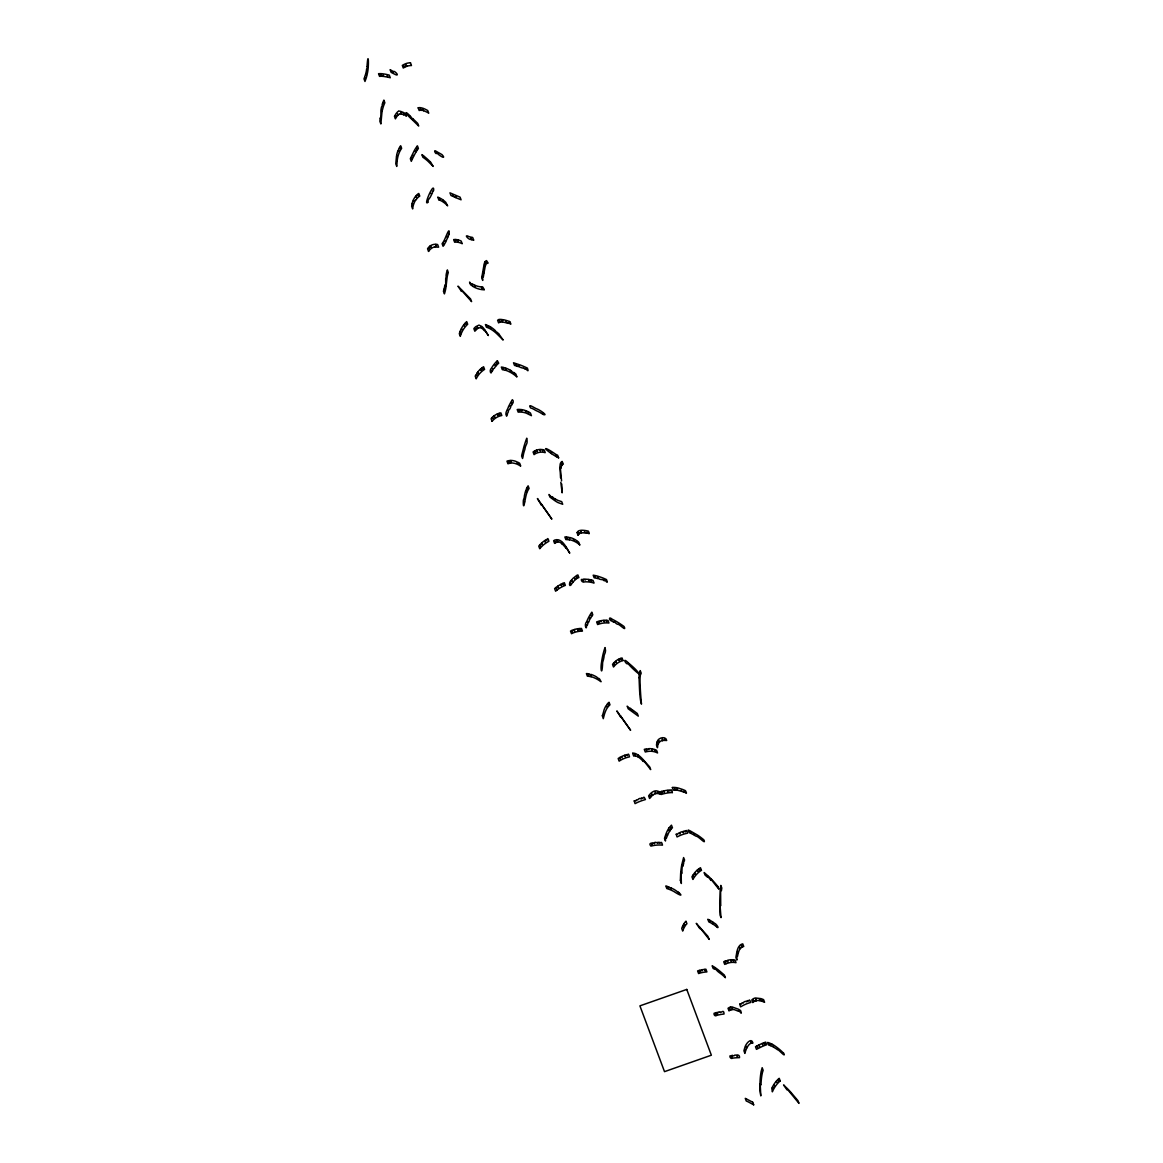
<?xml version="1.0" encoding="UTF-8"?>
<svg xmlns="http://www.w3.org/2000/svg" width="1163" height="1163" viewBox="0 0 1163 1163"><rect width="100%" height="100%" fill="white"/><g stroke="black" fill="none" stroke-linecap="round" stroke-linejoin="round"><path stroke-width="1.5" d="M367.014 66.509C368.235 48.715 369.223 65.782 367.392 73.342A46.782 43.874 -10.6 0 1 366.156 78.226L364.978 81.468L364.004 78.837L364.528 77.456L365.327 78.677L364.702 76.976L365.604 74.127L366.389 75.319L365.749 73.589A47.174 44.252 -10.6 0 0 366.403 70.71C366.447 67.091 368.031 68.879 366.999 66.727M397.194 160.552L396.757 166.44L395.769 163.809L396.496 156.031L397.266 157.179L396.612 155.42M484.099 272.491L485.029 267.272A22.998 21.574 -10.6 0 1 485.204 266.531L484.564 264.786L485.364 265.978A8.315 7.792 -10.6 0 1 485.843 264.728L485.93 262.257L486.788 263.608A3.038 2.849 -10.6 0 1 488.155 263.071L486.527 260.599A2.748 2.573 -10.6 0 0 485.32 261.428L484.971 261.922M382.22 110.979L382.147 111.415A54.937 51.521 -10.6 0 0 381.9 112.942L380.868 123.947L379.879 121.33L380.156 117.856L380.897 118.931L380.912 110.311A54.937 51.521 -10.6 0 1 381.159 108.784C381.609 104.597 382.54 108.115 382.205 104.408A34.89 32.724 -10.6 0 1 382.496 103.507C382.874 101.036 384.255 106.095 383.034 102.039A29.86 27.999 -10.6 0 1 383.877 100.12L384.866 102.751A35.094 32.913 -10.6 0 0 382.482 109.874L381.842 110.848M523.801 499.072C524.935 495.554 523.757 497.822 524.964 493.345A37.26 34.948 -10.6 0 1 525.705 490.699L526.519 491.92L526.141 489.55A20.629 19.349 -10.6 0 1 526.926 487.762L527.755 489.027L527.144 487.384A15.991 15.003 -10.6 0 1 528.118 485.829L529.107 488.46A16.98 15.919 -10.6 0 0 527.566 491.135L526.795 493.039A38.234 35.849 -10.6 0 0 525.894 496.238L524.775 501.776M524.717 502.038C522.987 512.36 523.074 497.924 523.67 499.727M521.736 455.184L523.946 446.621A106.516 99.902 -10.6 0 1 526.752 438.204C528.046 445.182 525.661 443.074 524.847 449.558C523.815 452.305 523.35 454.675 523.117 456.172L522.71 457.815M521.562 455.881L522.55 458.513M657.051 742.139L656.862 742.852A23.027 21.603 -10.6 0 0 656.484 745.076L657.458 747.707A23.449 21.995 -10.6 0 1 657.807 745.614L657.342 743.215L658.185 744.291A7.298 6.847 -10.6 0 1 659.276 742.241L658.709 740.671L659.552 741.994M738.389 952.526L737.56 951.494L738.2 953.209L737.458 956.509L736.688 955.375L736.891 960.115L735.917 957.483L736.761 952.41A32.666 30.645 -10.6 0 1 737.604 949.241L737.764 948.848A14.479 13.578 -10.6 0 1 738.52 947.147L739.668 945.548A5.495 5.161 -10.6 0 1 741.601 944.24L741.936 944.109A6.76 6.338 -10.6 0 1 742.75 943.876L743.739 946.508A6.382 5.989 -10.6 0 0 742.343 946.973L741.485 945.592L742.052 947.118A5.481 5.146 -10.6 0 0 740.657 948.179M657.08 742.038C657.778 737.604 665.977 735.598 666.704 740.526A17.401 16.326 -10.6 0 0 665.091 740.409L664.509 738.839L664.742 740.395A11.485 10.758 -10.6 0 0 662.823 740.526L662.241 738.999L662.488 740.584M604.673 648.692L605.065 647.573C606.65 653.432 603.713 653.562 603.975 657.182C603.045 662.474 602.521 660.758 602.536 664.96C601.838 676.43 600.268 668.929 601.547 662.329A83.707 78.517 -10.6 0 1 604.629 648.678M586.486 622.06C583.55 625.098 587.519 631.727 586.167 624.764C587.126 627.875 588.434 622.321 587.678 621.667C589.016 625.578 590.295 614.311 590.353 618.614A40.487 37.972 -10.6 0 1 591.56 616.594L590.964 614.98L591.793 616.259L592.81 614.805L591.822 612.174L591.008 613.323A52.219 48.977 -10.6 0 0 586.53 622.074M447.551 237.775L446.941 236.06L447.755 237.296L448.802 234.824L448.177 233.152L448.976 234.388M447.522 237.848L445.691 241.977L444.862 240.726L445.487 242.369L444.324 244.521L443.496 243.241L444.106 244.87A13.389 12.546 -10.6 0 1 443.074 246.294L442.085 243.663A17.721 16.631 -10.6 0 0 443.757 241.148L443.844 241.003A32.855 30.805 -10.6 0 0 444.281 240.189C446.04 236.7 450.096 225.113 449.02 234.301M508.594 406.599C507.664 409.725 504.422 412.952 506.617 416.209C508.391 412.342 506.516 414.828 508.376 411.862C507.809 409.332 509.525 410.902 510.79 406.774C508.798 404.55 513.494 407.035 511.546 402.631C512.476 405.654 514.38 400.901 512.36 399.679L511.865 400.465A70.754 66.349 -10.6 0 0 508.594 406.599M427.839 202.435C422.91 206.607 434.628 180.047 433.61 190.587C432.287 192.535 432.694 189.162 432.462 192.782C431.895 195.864 430.194 191.052 431.488 194.744C429.263 199.934 427.708 198.975 428.057 201.969M571.091 584.698C568.736 587.897 569.143 581.195 571.411 580.25M476.932 373.192L476.946 375.751L476.118 374.486A25.397 23.812 -10.6 0 0 475.202 376.201L476.19 378.833A24.656 23.115 -10.6 0 1 477.92 375.823A23.129 21.69 -10.6 0 1 480.028 373.178A23.478 22.024 -10.6 0 1 484.578 369.383L483.59 366.738A24.321 22.809 -10.6 0 0 482.34 367.595L482.921 369.151L482.078 367.799A23.42 21.966 -10.6 0 0 480.566 369.049L481.148 370.619L480.304 369.282A22.926 21.501 -10.6 0 0 477.949 371.811M476.961 373.163C477.833 370.866 478.923 375.896 477.848 371.956M669.263 827.634L671.458 825.134L672.447 827.765A12.808 12.008 -10.6 0 0 671.313 828.914L670.47 827.605L671.066 829.19A19.466 18.259 -10.6 0 0 669.772 830.978L668.943 829.699L669.554 831.327M415.889 199.862L417.91 197.536A13.418 12.589 -10.6 0 1 419.77 196.082L418.782 193.451A13.273 12.444 -10.6 0 0 417.561 194.352L418.142 195.922L417.284 194.57A14.276 13.389 -10.6 0 0 415.86 196.009L416.456 197.608L415.613 196.3A17.023 15.962 -10.6 0 0 413.461 199.76L414.072 201.417L413.258 200.181A21.37 20.033 -10.6 0 0 412.298 202.9L412.952 204.615L412.153 203.438A25.441 23.856 -10.6 0 0 411.658 206.287L412.647 208.918A22.024 20.658 -10.6 0 1 415.787 199.818M416.965 146.465L417.444 145.869L418.418 148.501L417.372 149.882L416.543 148.602L417.154 150.216L415.947 152.106L415.089 150.885L415.7 152.527L413.65 156.322L412.836 155.072L413.461 156.729L412.356 159.04L411.542 157.79L412.153 159.447L411.295 161.337L410.321 158.706L414.232 150.725A40.254 37.754 -10.6 0 1 416.95 146.451M497.43 360.821L498.709 363.205A16.5 15.468 -10.6 0 0 497.546 364.252L496.703 362.914L497.284 364.499L495.961 365.938L495.045 364.717L495.656 366.316A33.829 31.721 -10.6 0 0 495.205 366.868C493.839 370.372 491.978 367.115 492.967 370.008C492.153 370.997 491.891 372.771 491.368 370.343C492.036 376.187 488.46 370.764 491.513 368.089A35.268 33.087 -10.6 0 1 497.328 360.734M562.165 461.58L563.343 464.124A3.14 2.937 -10.6 0 0 562.092 464.982L561.264 463.674L561.86 465.287A5.132 4.812 -10.6 0 0 561.235 466.959A11.412 10.7 -10.6 0 0 561.031 468.311L560.275 467.264L561.569 480.886M763.8 1042.804L762.303 1043.4L762.87 1044.926L761.998 1043.531L759.032 1044.883L759.613 1046.409L758.741 1045.028L757.084 1045.871L757.665 1047.398L756.793 1046.017L755.499 1046.715L756.473 1049.346L761.489 1046.816A56.449 52.931 -10.6 0 1 764.774 1045.435L766.679 1044.737L765.69 1042.106L764.309 1042.6L764.876 1044.112L764.018 1042.717M457.888 241.511L457.989 239.869A15.788 14.814 -10.6 0 1 461.202 241.09L462.191 243.721A17.067 16.006 -10.6 0 0 460.955 243.154A13.563 12.72 -10.6 0 0 457.539 242.224A10.365 9.726 -10.6 0 0 454.646 242.224L453.657 239.593A9.784 9.173 -10.6 0 1 455.184 239.505L455.78 241.061L455.533 239.505A11.499 10.787 -10.6 0 1 457.611 239.782L458.207 241.381M498.883 319.607L498.491 319.738A2.762 2.588 -10.6 0 0 497.619 320.276L498.607 322.921A2.98 2.791 -10.6 0 1 499.916 322.238L499.668 320.639L500.235 322.166A7.748 7.269 -10.6 0 1 502.111 322.093L501.936 320.537L503.041 322.166A24.714 23.187 -10.6 0 1 506.254 322.805C505.149 319.491 506.545 323.779 508.449 323.43C507.068 320.334 513.45 328.039 509.67 321.54M434.962 247.036L438.625 247.181L437.637 244.55A10.525 9.871 -10.6 0 0 435.98 244.317L436.212 245.873L435.631 244.303A8.359 7.836 -10.6 0 0 430.397 245.786M381.784 76.293L383.427 76.409L383.194 74.868L383.79 76.453L387.483 77.078L387.264 75.566L387.861 77.165L390.259 77.761L389.285 75.13A46.273 43.394 -10.6 0 0 384.633 74.083L382.831 73.821A18.695 17.532 -10.6 0 0 378.542 73.691L379.531 76.365A12.226 11.47 -10.6 0 1 381.057 76.278L380.824 74.723L381.406 76.278M569.318 539.879L568.823 539.792A21.777 20.425 -10.6 0 0 568.373 539.748L567.762 539.676A23.434 21.981 -10.6 0 0 565.843 539.588L564.869 536.957A23.623 22.155 -10.6 0 1 566.454 537.03L567.035 538.6L566.817 537.059L568.881 537.335L569.477 538.934L569.768 537.51A19.175 17.983 -10.6 0 1 573.185 538.629L573.795 540.286L574.173 539.094A20.062 18.812 -10.6 0 1 576.092 540.199L576.732 541.914L576.906 540.766A28.479 26.705 -10.6 0 1 578.767 542.249L579.756 544.88M591.08 676.779L590.441 676.633A17.489 16.413 -10.6 0 0 587.388 676.183L586.399 673.566A16.471 15.453 -10.6 0 1 588.027 673.726L588.623 675.31L588.405 673.784A18.521 17.372 -10.6 0 1 589.467 674.002L591.153 675.892L590.949 674.395A27.243 25.557 -10.6 0 1 596.59 676.968C599.614 680.035 598.48 676.401 601.024 681.751A34.134 32.012 -10.6 0 0 591.153 676.604M505.454 370.372L504.335 370.067A24.525 22.998 -10.6 0 0 502.3 369.674L501.326 367.043A24.496 22.984 -10.6 0 1 502.998 367.363L503.608 368.962L503.375 367.45L505.585 368.089L506.196 369.718L505.992 368.22A27.883 26.153 -10.6 0 1 510.164 370.125L510.79 371.797L510.601 370.372A32.52 30.5 -10.6 0 1 511.386 370.837L513.842 373.759L513.668 372.378A46.346 43.467 -10.6 0 1 515.878 374.093L516.866 376.725M771.563 1043.981L771.054 1043.734A22.664 21.254 -10.6 0 0 769.673 1043.109L769.484 1043.037A15.686 14.712 -10.6 0 0 767.682 1042.441L768.67 1045.072A15.686 14.712 -10.6 0 1 770.4 1045.639L770.24 1044.185L770.865 1045.828A22.446 21.05 -10.6 0 1 771.752 1046.22C774.165 1048.226 772.203 1043.633 773.7 1047.238A44.092 41.359 -10.6 0 1 777.436 1049.651C777.32 1047.979 787.046 1059.391 783.499 1052.864M403.285 112.448L405.364 113.581L406.352 116.213L403.765 113.465L403.954 114.919M543.295 414.508C548.878 416.267 539.428 409.609 536.928 408.925C534.747 408.271 527.144 402.631 530.619 407.98C532.465 408.329 534.82 409.841 535.518 410.321C540.664 412.72 538.411 411.615 542.758 414.202L542.569 412.763L543.194 414.45M752.65 1102.175C748.478 1099.98 749.321 1100.489 745.963 1098.657A36.242 33.989 -10.6 0 0 745.265 1098.366L746.239 1100.998A38.146 35.777 -10.6 0 1 748.071 1101.783L753.639 1104.806M712.119 923.596L711.945 923.495A25.993 24.379 -10.6 0 0 708.819 921.896L707.831 919.279A23.216 21.777 -10.6 0 1 709.459 920.035L710.084 921.707L709.895 920.253L712.439 921.794L713.079 923.509L712.904 922.099A49.297 46.229 -10.6 0 1 714.402 923.175C716.655 923.844 720.057 929.964 716.524 926.678M472.861 286.287L470.535 284.717L469.547 282.086L472.28 285.226L472.105 283.801L472.876 284.252A24.132 22.635 -10.6 0 0 474.562 285.124L475.187 286.781L474.984 285.313A18.332 17.198 -10.6 0 0 480.086 286.752A19.727 18.506 -10.6 0 0 481.337 286.854L481.933 288.424L481.7 286.868A25.601 24.016 -10.6 0 0 482.674 286.898L484.259 289.529M481.816 328.286L482.674 328.925A21.268 19.945 -10.6 0 1 484.477 330.772L484.709 329.943L488.373 335.555L483.735 328.402A26.284 24.656 -10.6 0 0 482.107 326.643L478.982 325.102L475.783 326.658A14.639 13.738 -10.6 0 0 475.26 327.137L475.173 327.21A21.196 19.887 -10.6 0 0 473.864 328.62L474.838 331.251A22.184 20.818 -10.6 0 1 475.958 330.045C474.998 326.265 475.754 330.874 476.946 329.144A9.856 9.246 -10.6 0 1 477.528 328.693L477.135 327.007L477.993 328.373M410.452 116.3C403.067 108.668 406.25 114.686 411.44 118.931M410.597 116.445L412.72 119.731L412.589 118.452L417.721 123.394L418.695 126.026L411.571 119.077M430.455 161.991C427.01 158.546 425.716 157.761 424.001 156.118A34.323 32.186 -10.6 0 0 421.893 154.635L422.867 157.267A35.806 33.582 -10.6 0 1 425.658 159.273L426.908 160.305A53.978 50.62 -10.6 0 1 428.057 161.323L433.174 166.411L430.688 162.224M499.014 334.246C496.717 331.164 495.772 332.4 495.423 330.685A33 30.95 -10.6 0 0 490.568 326.919L490.742 328.359L490.103 326.672A25.368 23.798 -10.6 0 0 488.722 325.916C486.832 324.419 488.896 329.071 487.253 325.247A25.005 23.464 -10.6 0 0 485.436 324.564L486.41 327.196A24.975 23.434 -10.6 0 1 489.856 328.635A34.759 32.608 -10.6 0 1 497.008 333.955L503.143 340.018L499.101 334.333M565.887 548.078L564.898 546.872A44.964 42.173 -10.6 0 0 563.401 545.156L563.037 544.778A23.551 22.082 -10.6 0 0 562.558 544.299L561.874 542.467L562.02 543.79M558.633 457.844L557.644 455.213A24.161 22.664 -10.6 0 1 555.332 454.035C546.276 447.61 540.853 446.112 551.364 453.599L551.175 452.189L551.814 453.904L556.307 456.681L556.132 455.242L556.757 456.928A21.632 20.294 -10.6 0 0 558.633 457.844M410.495 62.918L411.469 65.55A11.296 10.583 -10.6 0 0 407.05 66.247M717.876 886.511L718.85 889.143L710.811 879.054L710.942 880.347L707.249 875.739L707.409 877.076L705.127 875.158L704.138 872.526L708.427 876.248A101.428 95.133 -10.6 0 1 717.862 886.511M740.526 948.325L739.683 947.002L740.293 948.601M473.646 240.101L472.672 237.47L470.07 236.947A23.202 21.763 -10.6 0 1 469.082 236.627C462.874 233.589 469.067 240.014 470.652 239.447A19.509 18.288 -10.6 0 0 471.349 239.665L471.146 238.153L471.742 239.767A11.572 10.845 -10.6 0 0 473.603 240.101M406.876 66.291L406.003 64.895L406.57 66.407A16.108 15.104 -10.6 0 0 406.032 66.625C404.404 68.268 403.619 63.616 404.579 67.309A23.929 22.446 -10.6 0 0 403.285 68.035L402.311 65.404A23.347 21.893 -10.6 0 1 403.866 64.547L404.113 64.416A13.287 12.459 -10.6 0 1 410.495 62.773M423.492 110.747L422.881 109.118L422.402 110.456A7.865 7.385 -10.6 0 0 420.991 110.267L420.41 108.697L420.643 110.267A4.696 4.405 -10.6 0 0 419.174 110.514L418.186 107.883M484.055 272.709L483.285 271.575L483.953 273.349L483.328 276.954L482.558 275.805L482.718 280.428L481.729 277.797L484.041 264.641A12.953 12.153 -10.6 0 1 484.898 261.893M756.284 1000.645L755.717 999.119L755.965 1000.718M577.052 532.683L578.04 535.314M672.374 787.555L673.348 790.186A10.7 10.031 -10.6 0 1 674.874 790.099L674.642 788.543L675.223 790.099A16.049 15.046 -10.6 0 1 677.273 790.288L677.04 788.761L677.898 790.389A23.638 22.17 -10.6 0 1 679.526 790.753C682.303 792.541 680.646 788.165 681.867 791.451A39.019 36.605 -10.6 0 1 684.149 792.308C681.823 788.441 688.99 797.556 685.458 790.68A46.622 43.729 -10.6 0 0 682.637 789.459L678.538 788.121A16.82 15.773 -10.6 0 0 672.359 787.453M623.019 660.599L622.045 657.967A14.13 13.258 -10.6 0 0 620.635 658.374L621.187 659.886L620.315 658.491A14.654 13.752 -10.6 0 0 618.629 659.217L619.196 660.744L618.338 659.363A16.18 15.177 -10.6 0 0 615.561 661.224L616.143 662.794L615.3 661.456L613.846 662.837L614.442 664.422L613.599 663.099A21.094 19.786 -10.6 0 0 612.523 664.393L613.512 667.024A20.076 18.841 -10.6 0 1 615.547 664.742L615.896 664.422A15.948 14.945 -10.6 0 1 623.005 660.54M672.374 792.585C671.022 786.057 669.757 793.602 669.51 790.026A33.393 31.314 -10.6 0 0 668.085 790.157L667.853 791.785L667.286 790.259L664.029 790.825L664.277 792.425L663.71 790.898L661.907 791.334L662.154 792.948L661.587 791.422L660.177 791.843L661.166 794.474L663.782 793.733A36.838 34.541 -10.6 0 1 672.374 792.541M701.463 870.36L700.475 867.729A20.323 19.059 -10.6 0 0 699.225 868.543L699.806 870.084L698.948 868.732A21.472 20.134 -10.6 0 0 697.422 869.939L698.018 871.509L697.16 870.171A23.696 22.213 -10.6 0 0 694.674 872.773L695.27 874.372L694.442 873.064L693.133 874.852L693.744 876.48L692.915 875.201A31.125 29.191 -10.6 0 0 691.956 876.8L692.93 879.432A30.703 28.799 -10.6 0 1 694.093 877.513L694.762 876.568A23.42 21.966 -10.6 0 1 701.434 870.302M780.213 1080.936L779.225 1078.305A26.938 25.266 -10.6 0 0 778.062 1079.351L778.643 1080.936L777.8 1079.598A27.461 25.76 -10.6 0 0 776.39 1081.096L776.986 1082.695L776.157 1081.372A28.988 27.185 -10.6 0 0 773.846 1084.498L774.456 1086.126L773.628 1084.846L772.523 1086.794L773.061 1088.583L772.247 1087.332A37.667 35.326 -10.6 0 0 771.796 1088.263L772.363 1091.824A39.091 36.664 -10.6 0 1 773.337 1089.76L774.02 1088.495A29.002 27.2 -10.6 0 1 780.184 1080.907M438.756 199.745L437.768 197.114A19.175 17.983 -10.6 0 1 438.829 197.536L440.254 199.585L440.065 198.132A22.708 21.297 -10.6 0 1 442.609 199.687L443.263 201.417L443.088 200.021A27.927 26.197 -10.6 0 1 445.763 202.304L447.639 205.851L446.607 204.804A26.124 24.496 -10.6 0 0 442.303 201.446A20.382 19.117 -10.6 0 0 438.756 199.745M751.472 1043.269L750.905 1041.757L751.167 1043.371M566.003 548.238L565.916 547.09L569.754 553.152C566.614 548.282 562.165 537.379 554.678 540.083A10.482 9.827 -10.6 0 0 553.632 540.766L554.606 543.397A10.656 9.987 -10.6 0 1 555.521 542.801L554.94 541.26L555.812 542.641A5.539 5.204 -10.6 0 1 557.542 541.987L557.295 540.432L557.877 541.973M481.773 328.257L481.133 326.57L481.337 328.039A3.416 3.213 -10.6 0 0 478.124 328.271M401.293 113.989L401.061 112.462L401.657 114.047A10.322 9.682 -10.6 0 1 403.779 114.875M643.415 761.445L643.284 760.18L650.684 769.586L649.71 766.955L642.412 758.799A38.364 35.98 -10.6 0 0 638.109 754.918M572.923 582.212L572.094 580.919L572.69 582.518L571.382 584.277L570.539 582.983L571.149 584.596M638.327 757.113L637.702 755.427L637.891 756.851A7.269 6.818 -10.6 0 0 635.609 755.979L634.998 754.424L635.231 755.965A4.754 4.463 -10.6 0 0 633.704 756.052L632.716 753.42M652.603 795.274L651.745 793.922L652.327 795.492A14.697 13.782 -10.6 0 0 650.902 796.902L650.059 795.594L650.655 797.178A21.356 20.033 -10.6 0 0 649.594 798.53L648.605 795.899A18.652 17.489 -10.6 0 1 650.611 793.529A12.27 11.514 -10.6 0 1 652.036 792.308L652.995 791.712A7.109 6.673 -10.6 0 1 654.609 791.044A5.321 5.001 -10.6 0 1 656.804 790.898L658.898 791.523L659.872 794.155A7.865 7.371 -10.6 0 0 658.098 793.573L657.502 791.988L657.546 793.5A5.204 4.885 -10.6 0 0 655.801 793.631L655.234 792.105L655.481 793.704A7.705 7.225 -10.6 0 0 652.632 795.303M667.533 835.208L666.733 833.973L667.358 835.645L666.355 838.247L665.556 837.04L665.469 841.009L664.495 838.378L665.788 834.482A33.553 31.474 -10.6 0 1 669.205 827.605M746.966 1047.601L746.152 1046.351L746.762 1048.008A22.94 21.516 -10.6 0 0 746.035 1049.709C745.628 1051.788 744.378 1046.976 745.585 1051.032A40.676 38.146 -10.6 0 0 744.902 1053.402L743.927 1050.771A39.091 36.664 -10.6 0 1 744.742 1047.95C745.221 1044.418 751.327 1036.684 752.955 1043.051A5.67 5.306 -10.6 0 0 751.676 1043.211M394.431 116.227L395.405 118.859A24.263 22.766 -10.6 0 1 396.365 117.216L395.754 115.602L396.583 116.882A11.441 10.729 -10.6 0 1 397.935 115.224L397.353 113.654L398.197 114.992A4.579 4.303 -10.6 0 1 399.331 114.236M520.661 465.883L519.672 463.252A24.379 22.867 -10.6 0 0 517.709 462.176L517.913 463.644L516.357 461.58A14.087 13.215 -10.6 0 0 510.95 460.432L511.182 462.031L510.601 460.475A10.671 10.016 -10.6 0 0 508.696 460.664L508.943 462.263L508.376 460.737A9.9 9.289 -10.6 0 0 506.966 461.159L507.955 463.79A10.147 9.522 -10.6 0 1 510.615 463.165M463.95 324.593L464.546 326.207L463.717 324.899M752.737 1102.219L753.711 1104.85M494.217 415.743L494.798 417.299L493.941 415.947A16.253 15.235 -10.6 0 0 492.443 417.212L493.039 418.782L492.196 417.459A17.038 15.977 -10.6 0 0 491.091 418.68L492.065 421.311M541.769 542.903L542.365 544.473L541.507 543.136L540.068 544.575L540.664 546.159L539.821 544.836A24.656 23.115 -10.6 0 0 538.745 546.116L539.734 548.747A24.801 23.26 -10.6 0 1 541.042 547.221L542.83 545.462A28.334 26.575 -10.6 0 1 544.066 544.429A31.881 29.889 -10.6 0 1 548.863 541.289C547.293 534.282 546.755 543.615 546.305 539.559A31.968 29.976 -10.6 0 0 544.72 540.591L545.302 542.132L544.444 540.78A29.09 27.272 -10.6 0 0 541.856 542.83M574.173 629.561L574.74 631.073L573.054 629.953L572.138 630.317L572.4 631.931L571.847 630.448A20.164 18.913 -10.6 0 0 570.51 631.087L571.498 633.719A20.222 18.971 -10.6 0 1 573.097 632.948L574.478 632.425A21.675 20.323 -10.6 0 1 576.732 631.771A23.333 21.893 -10.6 0 1 582.445 631.116L581.471 628.471A24.176 22.664 -10.6 0 0 579.915 628.529L580.163 630.099L579.581 628.543A23.362 21.908 -10.6 0 0 577.691 628.761L577.938 630.346L577.357 628.805A22.17 20.789 -10.6 0 0 574.173 629.561M430.412 245.8L430.993 247.341L430.136 245.989A9.871 9.26 -10.6 0 0 428.667 247.326L429.249 248.911L428.42 247.603A12.386 11.615 -10.6 0 0 427.548 248.766L428.522 251.397M560.551 477.877L559.985 467.482A19.233 18.041 -10.6 0 1 560.217 464.11A3.911 3.663 -10.6 0 1 562.078 461.464M561.744 483.997L562.151 492.836L560.799 482.252M510.63 462.874A16.747 15.715 -10.6 0 1 520.515 466.058M492.08 421.311A16.355 15.337 -10.6 0 1 496.586 417.459A16.5 15.468 -10.6 0 1 501.82 415.511L500.831 412.865A17.169 16.093 -10.6 0 0 499.407 413.228L499.654 414.828L499.087 413.316A16.442 15.424 -10.6 0 0 497.357 413.955L497.924 415.482L497.066 414.086A15.977 14.988 -10.6 0 0 494.362 415.642M428.58 251.426A10.22 9.58 -10.6 0 1 434.889 246.76M396.641 155.246A32.259 30.253 -10.6 0 1 397.295 152.615L397.383 152.309A26.647 25.005 -10.6 0 1 398.139 150.231L398.938 151.466L398.691 149.009A22.824 21.414 -10.6 0 1 399.461 147.57L400.276 148.835L399.665 147.207A21.312 19.989 -10.6 0 1 400.668 145.709L401.657 148.341A23.769 22.301 -10.6 0 0 398.4 154.955L398.313 155.13A36.751 34.468 -10.6 0 0 397.208 160.552M747.169 1047.601A8.999 8.446 -10.6 0 1 751.007 1043.124M730.262 1007.129A6.193 5.815 -10.6 0 0 728.038 1008.306L729.012 1010.923A6.702 6.28 -10.6 0 1 730.291 1010.138L729.724 1008.612L730.582 1010.007A5.771 5.422 -10.6 0 1 731.251 1009.775M730.48 1007.085A5.728 5.379 -10.6 0 1 732.021 1006.911L738.403 1009.208A49.471 46.404 -10.6 0 1 740.598 1010.574C743.026 1017.436 738.403 1008.437 738.534 1011.345A26.851 25.193 -10.6 0 0 738.04 1011.083L734.536 1009.731A7.094 6.644 -10.6 0 0 732.734 1009.542L732.152 1008.001L732.385 1009.571A5.641 5.277 -10.6 0 0 731.469 1009.717M667.547 835.223A32.52 30.5 -10.6 0 1 669.539 831.327M632.716 753.115A7.327 6.876 -10.6 0 1 637.935 755.092M638.516 757.128A35.399 33.189 -10.6 0 1 643.343 761.474M571.411 580.25A26.226 24.597 -10.6 0 1 573.155 578.215L576.819 575.365A6.353 5.96 -10.6 0 1 577.895 574.944L578.883 577.575A6.353 5.96 -10.6 0 0 577.807 578.011L576.674 576.775L577.241 578.302A11.921 11.179 -10.6 0 0 575.685 579.407L574.842 578.069L575.423 579.625A21.501 20.164 -10.6 0 0 573.054 582.082M394.65 116.3A12.677 11.892 -10.6 0 1 398.124 111.386M398.676 111.023A9.319 8.737 -10.6 0 1 403.183 112.578M399.607 114.119A3.242 3.038 -10.6 0 1 401.075 113.959M712.134 923.582A49.428 46.36 -10.6 0 1 716.51 926.678M569.376 539.69A21.516 20.178 -10.6 0 1 579.741 544.895M505.527 370.197A33.16 31.11 -10.6 0 1 516.765 376.827M484.244 289.805A22.33 20.934 -10.6 0 1 472.789 286.374M771.665 1043.836A61.101 57.307 -10.6 0 1 783.368 1052.98M755.223 1000.907A6.12 5.742 -10.6 0 1 756.095 1000.631M756.284 1000.616A9.449 8.868 -10.6 0 1 759.759 1000.732L759.541 999.177L760.151 1000.776A17.823 16.718 -10.6 0 1 762.346 1001.387L762.128 999.889L762.739 1001.532A26.691 25.034 -10.6 0 1 764.585 1002.288L763.611 999.657A25.513 23.929 -10.6 0 0 760.907 998.61L755.514 997.985A6.367 5.975 -10.6 0 0 754.089 998.363A5.96 5.582 -10.6 0 0 751.807 999.962L752.781 1002.593A6.12 5.742 -10.6 0 1 753.958 1001.561L753.391 1000.02L754.249 1001.387A5.713 5.35 -10.6 0 1 755.063 1000.994M738.432 952.541A15.003 14.072 -10.6 0 1 740.191 948.557M659.537 741.849A6.237 5.859 -10.6 0 1 662.503 740.613M577.182 532.421A3.634 3.402 -10.6 0 1 578.215 531.171A3.852 3.605 -10.6 0 1 579.189 530.662A9.769 9.159 -10.6 0 1 582.881 530.299A27.011 25.339 -10.6 0 1 588.362 531.128C591.516 537.597 585.207 529.572 587.024 533.221C585.062 533.89 583.724 529.587 584.844 532.93A14.305 13.418 -10.6 0 0 581.776 532.916L580.817 531.447L581.064 533.047A4.434 4.158 -10.6 0 0 579.334 533.701L578.491 532.349L579.072 533.904A3.663 3.445 -10.6 0 0 578.171 535.053M498.869 319.462A12.081 11.339 -10.6 0 1 503.346 319.825M503.39 319.694A43.554 40.85 -10.6 0 1 509.656 321.57M418.171 107.81A6.004 5.626 -10.6 0 1 421.282 107.839L423.07 108.29A31.416 29.468 -10.6 0 1 427.737 110.543L428.74 113.16A28.043 26.298 -10.6 0 0 423.506 110.689M558.269 541.696A7.545 7.08 -10.6 0 1 561.933 543.862M759.788 1089.746L760.791 1095.895L760.209 1083.945L760.936 1084.977L761.198 1081.023A73.85 69.257 -10.6 0 1 761.881 1075.324L761.939 1075.019A42.013 39.411 -10.6 0 1 762.317 1073.187L761.663 1071.457L762.448 1072.62A25.281 23.711 -10.6 0 1 763.146 1070.323L762.172 1067.692L761.096 1071.661A85.219 79.927 -10.6 0 0 760.035 1081.997L759.788 1089.746M639.039 677.68C639.461 686.141 639.577 699.356 641.482 704.153C640.755 696.637 640.028 686.679 640.028 679.744A29.613 27.781 -10.6 0 1 640.29 675.936L639.665 674.177L640.551 674.903A7.196 6.745 -10.6 0 1 641.206 673.232L640.246 670.615A7.589 7.123 -10.6 0 0 639.49 672.621L639.33 673.333A32.579 30.558 -10.6 0 0 639.054 677.317L639.039 677.68M680.384 880.304L681.358 883.487L681.111 872.424L681.852 873.515L682.187 865.127L682.972 866.275L683.422 864.254A61.072 57.278 -10.6 0 1 683.728 863.048C682.085 861.143 686.374 862.394 683.597 857.567L681.736 864.952A90.787 85.146 -10.6 0 0 680.631 873.762L680.384 880.304M719.723 903.084L720.028 915.005L721.016 917.636L719.984 904.654L720.711 905.643L720.609 889.942L721.423 890.654A45.531 42.711 -10.6 0 1 721.816 888.038L720.827 885.406A46.84 43.932 -10.6 0 0 720.406 888.27L719.723 903.084M445.676 278.698L445.705 286.025L444.935 284.906L444.266 288.366L444.906 290.096L444.121 288.918A33.422 31.343 -10.6 0 1 443.423 291.244L444.411 293.876A34.381 32.244 -10.6 0 0 445.24 291.026L445.56 289.572A60.927 57.147 -10.6 0 0 446.17 285.735L447.057 277.913A29.555 27.708 -10.6 0 1 448.307 272.535L447.377 269.918A21.559 20.222 -10.6 0 0 446.665 272.2L447.319 273.93L446.534 272.767A38.016 35.66 -10.6 0 0 446.083 275.282C446.199 278.916 446.141 276.183 445.676 278.698M602.361 715.725L603.277 718.676L604.411 714.373A36.722 34.439 -10.6 0 1 605.371 711.625L605.589 711.116A17.692 16.587 -10.6 0 1 609.964 704.807L609.049 702.248A14.567 13.665 -10.6 0 0 607.9 703.339L608.496 704.923L607.653 703.6A15.657 14.683 -10.6 0 0 606.708 704.763L606.926 706.944L606.097 705.65A23.275 21.835 -10.6 0 0 604.149 709.677C603.859 710.564 603.175 713.602 602.361 715.725M461.246 333.621L461.188 333.766A30.485 28.581 -10.6 0 0 460.301 336.354L459.312 333.723A30.732 28.813 -10.6 0 1 460.054 331.513L460.853 332.734L460.228 331.048L461.318 328.693L462.133 329.943L461.522 328.3A26.996 25.324 -10.6 0 1 465.331 322.965L466.159 324.317L465.563 322.733A27.854 26.124 -10.6 0 1 466.697 321.599L467.686 324.23A27.331 25.63 -10.6 0 0 461.74 332.458L461.246 333.621M682.783 925.835L683.335 927.652L682.521 926.402A29.845 27.999 -10.6 0 0 681.722 928.437L682.696 931.069A23.478 22.024 -10.6 0 1 686.141 924.512A15.482 14.523 -10.6 0 1 686.94 923.771L685.966 921.14A16.18 15.177 -10.6 0 0 684.106 923.495L684.702 925.108L683.873 923.829A20.963 19.655 -10.6 0 0 682.841 925.704L682.783 925.835M557.048 590.034L556.932 590.121A26.778 25.106 -10.6 0 0 555.609 591.226L554.635 588.594A26.72 25.063 -10.6 0 1 555.812 587.591L556.67 588.943L556.088 587.373L557.629 586.254L558.487 587.606L557.906 586.065L560.755 584.378L561.613 585.759L561.046 584.233L562.703 583.433L563.575 584.815L563.008 583.303L564.36 582.736L565.349 585.367A34.497 32.36 -10.6 0 0 560.29 587.809L559.737 588.158A29.54 27.708 -10.6 0 0 558.284 589.103L557.048 590.034M739.77 1004.134L740.598 1006.867L742.983 1005.501A36.3 34.047 -10.6 0 1 750.847 1002.404C748.449 996.778 749.583 1003.044 747.271 1000.587C745.977 1003.306 747.198 1000.369 744.407 1001.706C741.979 1003.233 744.611 1003.276 741.994 1002.869C740.54 1005.312 742.256 1003.276 739.77 1004.134M619.821 757.476L620.301 759.076L619.428 757.709A23.347 21.893 -10.6 0 0 618.178 758.523L619.152 761.154A23.522 22.068 -10.6 0 1 620.679 760.18L621.522 759.715A28.392 26.633 -10.6 0 1 629.474 756.866C628.035 750.062 627.061 758.421 626.726 754.627A30.282 28.406 -10.6 0 0 624.967 755.165L625.214 756.779L624.662 755.281A27.868 26.138 -10.6 0 0 621.653 756.517C622.757 760.137 621.58 755.223 619.923 757.418M634.228 800.914L635.042 803.633L637.484 802.412A51.201 48.032 -10.6 0 1 645.436 799.562C642.848 794.285 644.389 799.693 641.627 797.774C641.046 800.842 641.409 797.178 638.778 798.821C636.612 800.667 639.025 799.708 636.394 799.839C635.129 802.412 636.684 800.013 634.228 800.914M676.226 834.234L677.055 836.953L679.497 835.746A32.898 30.849 -10.6 0 1 687.566 833.188C686.126 826.515 685.138 834.729 684.818 830.949A30.805 28.901 -10.6 0 0 683.03 831.429C684.091 835.005 682.972 830.309 681.169 832.039C678.654 831.85 680.907 836.153 679.352 832.737C676.444 834.205 679.134 834.176 676.226 834.234M726.453 963.633L726.323 963.676A22.984 21.559 -10.6 0 0 724.709 964.389L723.72 961.757A23.333 21.879 -10.6 0 1 725.058 961.161L725.625 962.659L725.363 961.045L726.235 960.725L727.98 961.845L727.427 960.347A16.18 15.177 -10.6 0 1 730.669 959.766L731.251 961.321L731.018 959.751A14.247 13.36 -10.6 0 1 732.995 959.78L733.577 961.35L733.359 959.809A14.465 13.563 -10.6 0 1 735.016 960.071L736.005 962.702A14.305 13.418 -10.6 0 0 731.512 962.412L730.757 962.499A17.576 16.486 -10.6 0 0 727.224 963.357L726.584 963.589M393.007 72.295L392.076 70.739A33.596 31.517 -10.6 0 1 390.114 69.678L391.102 72.31A33.727 31.634 -10.6 0 0 393.443 73.56C402.442 78.662 392.818 68.181 393.007 72.295M436.779 152.484C436.895 156.627 431.866 147.832 436.925 151.786C438.655 152.687 440.341 153.647 442.013 154.635C447.537 160.77 437.404 154.606 436.779 152.484M452.64 194.875L452.829 196.343L450.953 195.471L449.965 192.84L460.083 197.158L461.071 199.789L456.056 197.783L455.416 196.111L455.62 197.579L453.25 196.532L452.64 194.875M461.391 290.168L461.507 291.419L457.975 286.142L470.608 298.993L471.596 301.624L461.391 290.168M516.023 364.382L516.241 365.894L514.497 365.4L513.508 362.769L520.312 365.022A115.559 108.377 -10.6 0 1 526.548 367.697L527.421 368.104C529.587 374.559 525.414 366.897 524.935 369.151C521.896 366.476 524.528 368.976 521.3 367.653C519.759 367.319 518.756 366.476 518.364 365.371C520.428 367.944 515.253 365.967 516.023 364.382M519.628 410.888L518.742 409.434A17.939 16.82 -10.6 0 0 517.201 409.521L518.189 412.153A17.968 16.864 -10.6 0 1 521.068 412.095A18.753 17.59 -10.6 0 1 526.199 413.112L531.433 415.671L530.444 413.039A24.874 23.333 -10.6 0 0 528.438 411.847L528.627 413.301L528.002 411.629A21.719 20.382 -10.6 0 0 525.661 410.626L525.865 412.109L525.254 410.481A19.248 18.056 -10.6 0 0 521.46 409.594L521.693 411.135L521.097 409.55A18.186 17.052 -10.6 0 0 519.963 409.463L519.207 409.434L519.628 410.888M537.175 451.622L536.303 450.212A11.601 10.889 -10.6 0 0 534.631 450.997L535.198 452.523L534.34 451.157A12.589 11.819 -10.6 0 0 533.09 452L534.079 454.631A12.168 11.412 -10.6 0 1 536.434 453.207A12.212 11.456 -10.6 0 1 545.229 452.654L544.255 449.979A14.218 13.331 -10.6 0 0 542.554 449.616L542.787 451.157L542.191 449.572A12.502 11.717 -10.6 0 0 540.184 449.47L540.432 451.04L539.85 449.485A11.368 10.656 -10.6 0 0 536.608 450.11L537.175 451.622M552.105 497.749L548.98 494.479L549.954 497.11L554.606 500.512A37.245 34.934 -10.6 0 0 557.949 502.561L562.703 504.277L561.714 501.646L558.095 500.468A30.5 28.61 -10.6 0 1 554.766 498.622C557.135 502.329 550.71 493.97 552.105 497.749M541.42 504.19L541.478 505.265L537.408 498.534L551.858 519.12L541.42 504.19M583.143 580.73C579.988 576.514 581.078 583.71 585.018 581.834A28.552 26.778 -10.6 0 1 587.62 581.878A26.647 24.99 -10.6 0 1 594.031 583.056L593.043 580.424A26.545 24.903 -10.6 0 0 591.298 579.944L591.516 581.471L590.92 579.857A26.473 24.83 -10.6 0 0 588.812 579.479L589.03 581.006L588.434 579.421A27.694 25.979 -10.6 0 0 584.887 579.189C587.141 581.965 581.762 576.514 583.143 580.73M595.369 576.543L594.875 577.938A25.135 23.58 -10.6 0 0 594.162 577.822L593.174 575.191A26.807 25.135 -10.6 0 1 594.787 575.467L596.052 575.743A39.12 36.693 -10.6 0 1 598.32 576.354L602.158 577.691A68.094 63.863 -10.6 0 1 606.505 579.581C609.252 586.777 603.524 576.964 604.324 580.802C601.082 578.607 603.67 580.075 600.719 579.436C598.785 579.828 596.895 575.351 598.116 578.651C596.91 578.258 595.223 578.447 595.369 576.543M598.887 622.845L598.015 621.435A24.757 23.216 -10.6 0 0 596.634 621.914L597.622 624.546A24.67 23.129 -10.6 0 1 599.294 623.979L600.631 623.601A22.17 20.789 -10.6 0 1 608.99 623.034L608.002 620.431A21.123 19.815 -10.6 0 0 606.388 620.301L606.621 621.856L606.039 620.286A21.356 20.033 -10.6 0 0 604.077 620.301L604.309 621.871L603.728 620.33A22.33 20.934 -10.6 0 0 600.442 620.795C602.696 623.659 597.549 618.353 598.887 622.845M611.491 619.661C611.098 623.644 606.795 614.834 612.334 619.283A74.781 70.143 -10.6 0 1 615.707 621.086A94.828 88.94 -10.6 0 1 624.051 626.508C627.206 632.585 618.571 623.179 617.727 624.313C615.489 623.964 613.613 619.734 614.224 622.379C613.046 621.696 611.433 621.435 611.491 619.661M627.7 663.012C627.38 666.748 620.62 655.336 628.776 663.259A105.76 99.189 -10.6 0 1 635.594 669.394C646.003 680.806 630.084 666.922 627.7 663.012M630.215 709.154L627.177 706.145L628.165 708.776L638.298 716.132L637.309 713.501L632.948 710.259C635.274 714.053 628.747 705.258 630.215 709.154M620.664 716.074L620.751 717.222L616.826 710.942L630.608 730.291L620.664 716.074M646.613 750.44L645.727 749.016A20.76 19.466 -10.6 0 0 644.287 749.365L645.276 751.996A18.375 17.241 -10.6 0 1 650.975 751.254A15.497 14.538 -10.6 0 1 657.56 752.941L656.572 750.309A16.587 15.555 -10.6 0 0 654.711 749.524L654.929 751.022L654.318 749.394A14.959 14.029 -10.6 0 0 652.152 748.856L652.37 750.397L651.774 748.798A15.817 14.828 -10.6 0 0 648.736 748.652C649.666 751.356 645.843 746.457 646.613 750.44M652.254 844.542C651.818 842.07 648.14 843.437 650.931 846.112A29.148 27.331 -10.6 0 1 651.92 845.864L653.606 845.516A30.645 28.741 -10.6 0 1 662.488 845.138C661.195 838.741 659.741 845.806 659.552 842.375A30.761 28.857 -10.6 0 0 657.575 842.375C659.087 845.268 656.47 841.096 654.289 842.623C655.888 846.097 650.902 840.137 652.254 844.542M690.909 832.01L691.098 833.478L690.182 833.057A36.097 33.858 -10.6 0 0 689.237 832.679L688.249 830.048A37.841 35.486 -10.6 0 1 690.066 830.818L697.771 835.238A78.532 73.647 -10.6 0 1 703.833 839.831C706.639 845.675 698.498 836.081 696.143 836.182C694.398 836.255 692.974 831.69 693.962 834.918C692.726 834.118 690.88 833.929 690.909 832.01M668.521 888.023L667.606 886.497A26.647 24.99 -10.6 0 0 665.832 885.959L666.821 888.59A27.069 25.382 -10.6 0 1 668.958 889.259L670.135 889.71A40.167 37.667 -10.6 0 1 674.089 891.614C677.375 893.838 684.644 897.894 678.538 892.254C679.774 893.867 674.845 889.288 672.345 888.561A40.981 38.437 -10.6 0 0 670.746 887.776C673.333 891.512 666.864 883.793 668.521 888.023M699.69 927.376L699.806 928.626L696.259 923.335L707.802 936.215L709.241 939.428L699.69 927.376M699.864 971.861L698.992 970.465A22.475 21.079 -10.6 0 0 697.611 970.916L698.585 973.547A22.78 21.356 -10.6 0 1 700.271 973.009L701.187 972.762A31.881 29.904 -10.6 0 1 706.915 971.905L705.941 969.259L705.054 969.331L705.301 970.916L704.72 969.361L702.045 969.738A28.973 27.185 -10.6 0 0 701.434 969.855C704.138 972.98 697.931 967.471 699.864 971.861M714.925 968.125L714.547 969.201A21.864 20.498 -10.6 0 0 713.864 968.823L713.66 968.721A16.747 15.715 -10.6 0 0 713.137 968.445L712.149 965.813A16.747 15.715 -10.6 0 1 712.57 966.031L712.89 966.191A24.016 22.519 -10.6 0 1 714.184 966.962A32.477 30.456 -10.6 0 1 714.94 967.442L717.542 969.331A90.496 84.87 -10.6 0 1 719.708 971.047L724.404 975.088L725.392 977.72C719.635 971.992 718.53 973.169 714.925 968.125M686.766 989.422L639.912 1005.864L664.509 1071.646L711.363 1055.204L686.766 989.422M715.768 1014.383C713.021 1010.182 713.471 1017.916 717.091 1015.284A43.772 41.054 -10.6 0 1 724.04 1014.02C724.026 1008.045 720.101 1014.543 719.941 1011.825C718.371 1012.057 716.539 1012.188 717.571 1013.947C718.254 1011.519 713.704 1012.522 715.768 1014.383M731.731 1057.065C728.939 1052.762 729.317 1060.205 733.097 1058.083A52.509 49.253 -10.6 0 1 734.943 1057.879L735.685 1057.821A55.141 51.724 -10.6 0 1 739.523 1057.647C740.09 1054.71 736.048 1054.027 737.342 1056.615C737.458 1054.608 735.888 1055.117 734.653 1055.19C733.184 1057.589 731.556 1052.878 731.731 1057.065M786.842 1088.553L786.973 1089.833L783.571 1084.919L788.121 1089.368A139.095 130.445 -10.6 0 1 790.767 1092.188L798.022 1100.75L798.996 1103.382L786.842 1088.553"/></g></svg>
